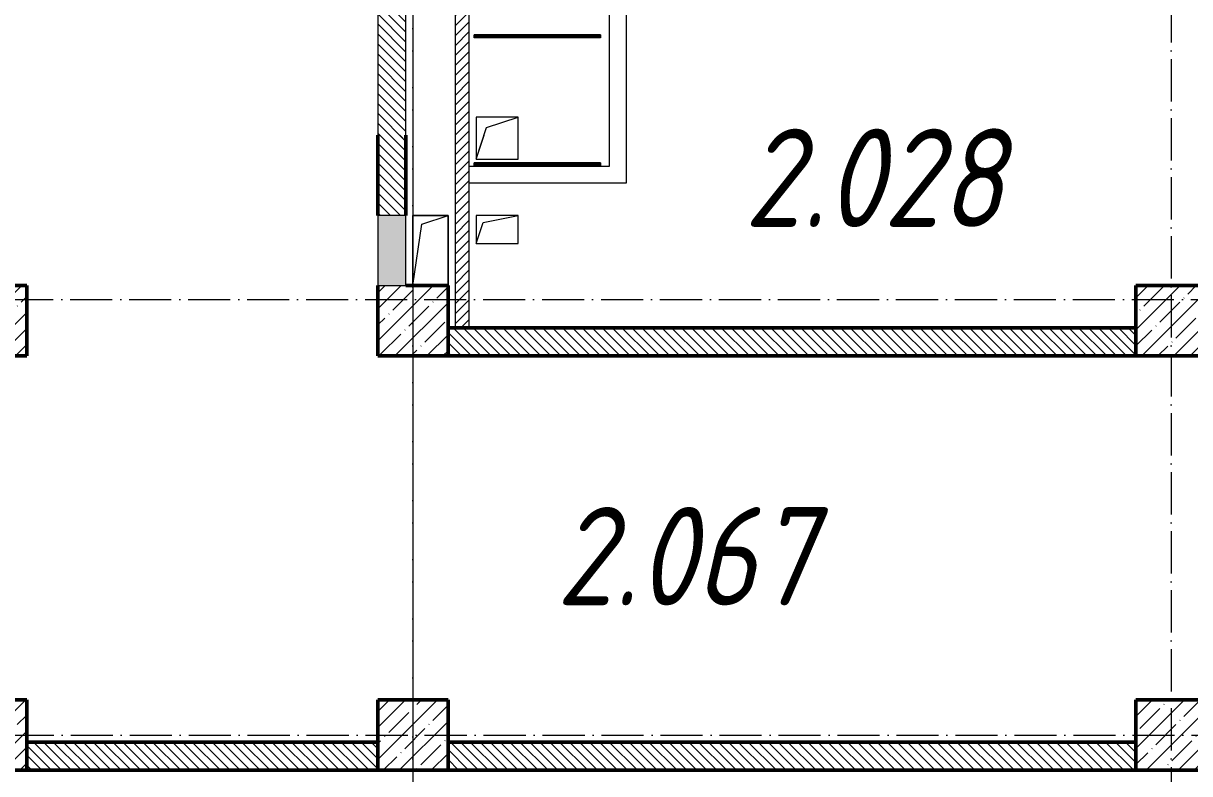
# Model space of a CAD drawing. Header units: millimetres. Extents: x -12989 to 629078, y -109036 to 555275.
# Drawn here: x 591543 to 599850, y 133740 to 139083 of the extents above; entities that cross this region are included whole.
import ezdxf

# ---------------------------------------------------------------- set-up
doc = ezdxf.new("R2010")
doc.units = ezdxf.units.MM
doc.linetypes.add('50_200_ШТРИХ_1Т_ш5_п1_п1_', pattern=[700, 500, -100, 0, -100])
for name, color, linetype, lineweight in [('A-FLOR-____-OTLN', 7, 'Continuous', 9), ('A-GENM-____-MCUT', 7, 'Continuous', 25), ('A-GENM-____-OTLN', 7, 'Continuous', 9), ('A-GLAZ-____-OTLN', 7, 'Continuous', 9), ('A-WALL-____-MCUT', 7, 'Continuous', 13), ('A-WALL-____-MCUT-2', 7, 'Continuous', 50), ('A-WALL-____-OTLN', 7, 'Continuous', 9), ('A-WALL-____-PATT-1', 7, 'Continuous', 9), ('A-WALL-FNSH-MCUT-1', 7, 'Continuous', 9), ('S-COLS-____-MCUT', 7, 'Continuous', 50), ('S-COLS-____-OTLN', 7, 'Continuous', 9), ('S-GRID-____-OTLN-1', 7, '50_200_ШТРИХ_1Т_ш5_п1_п1_', 9), ('Марки помещений', 7, 'Continuous', 9)]:
    doc.layers.add(name, color=color, linetype=linetype, lineweight=lineweight)
doc.styles.add('ISOCPEUR_I_2', font='isocpeui.ttf', dxfattribs={"width": 0.85, "height": 2.3})
pattern_1 = [(135, (516567.8, 90784.41), (-35.35534, -35.35534), [])]
pattern_2 = [(45, (-83150, -46181.04), (-114.04925, 114.04925), []), (45, (-83035.95, -46181.04), (-114.04925, 114.04925), [201.613, -40.323, 3.353, -36.97])]
pattern_3 = [(45, (-74750, -43231.04), (-114.04925, 114.04925), []), (45, (-74635.95, -43231.04), (-114.04925, 114.04925), [201.613, -40.323, 3.353, -36.97])]
pattern_4 = [(45, (516567.8, 90784.41), (-35.35534, 35.35534), [])]
pattern_5 = [(315, (-46181.04, 74750), (114.04925, 114.04925), []), (315, (-46181.04, 74635.95), (114.04925, 114.04925), [201.613, -40.323, 3.353, -36.97])]
pattern_6 = [(45, (-77750, -46181.04), (-114.04925, 114.04925), []), (45, (-77635.95, -46181.04), (-114.04925, 114.04925), [201.613, -40.323, 3.353, -36.97])]
pattern_7 = [(45, (-77750, -43231.04), (-114.04925, 114.04925), []), (45, (-77635.95, -43231.04), (-114.04925, 114.04925), [201.613, -40.323, 3.353, -36.97])]
pattern_8 = [(45, (-83150, -43231.04), (-114.04925, 114.04925), []), (45, (-83035.95, -43231.04), (-114.04925, 114.04925), [201.613, -40.323, 3.353, -36.97])]

# ---------------------------------------------------------------- blocks, each defined once
blk = doc.blocks.new('BSC_Колонна _Прямоугольная - 500х500-V54-АР1_План отверстий 2 этажа в осях 1-64_Ю-ЯЯ')
at = {"layer": 'S-COLS-____-OTLN'}
h = blk.add_hatch(dxfattribs=at)
h.set_pattern_fill('FP_64', color=256, style=0, pattern_type=2)
h.set_pattern_definition(pattern_2)
h.paths.add_polyline_path([(-250, -250), (250, -250), (250, 250), (-250, 250)], flags=0)
at = {"layer": 'S-COLS-____-MCUT'}
for p, q in [((250, 250), (-250, 250)), ((-250, 250), (-250, -250)), ((250, -250), (250, 250)), ((-250, -250), (250, -250))]:
    blk.add_line(p, q, dxfattribs=at)
blk = doc.blocks.new('BSC_Колонна _Прямоугольная - 500х500-V55-АР1_План отверстий 2 этажа в осях 1-64_Ю-ЯЯ')
at = {"layer": 'S-COLS-____-OTLN'}
h = blk.add_hatch(dxfattribs=at)
h.set_pattern_fill('FP_65', color=256, style=0, pattern_type=2)
h.set_pattern_definition(pattern_3)
h.paths.add_polyline_path([(-250, -250), (250, -250), (250, 250), (-250, 250)], flags=0)
at = {"layer": 'S-COLS-____-MCUT'}
for p, q in [((250, 250), (-250, 250)), ((-250, 250), (-250, -250)), ((250, -250), (250, 250)), ((-250, -250), (250, -250))]:
    blk.add_line(p, q, dxfattribs=at)
blk = doc.blocks.new('BSC_Колонна _Прямоугольная - 500х500-V113-АР1_План отверстий 2 этажа в осях 1-64_Ю-ЯЯ')
at = {"layer": 'S-COLS-____-OTLN'}
h = blk.add_hatch(dxfattribs=at)
h.set_pattern_fill('FP_126', color=256, style=0, pattern_type=2)
h.set_pattern_definition(pattern_5)
h.paths.add_polyline_path([(-250, 250), (-250, -250), (250, -250), (250, 250)], flags=0)
at = {"layer": 'S-COLS-____-MCUT'}
for p, q in [((250, 250), (-250, 250)), ((-250, 250), (-250, -250)), ((250, -250), (250, 250)), ((-250, -250), (250, -250))]:
    blk.add_line(p, q, dxfattribs=at)
blk = doc.blocks.new('BSC_Колонна _Прямоугольная - 500х500-V114-АР1_План отверстий 2 этажа в осях 1-64_Ю-ЯЯ')
at = {"layer": 'S-COLS-____-OTLN'}
h = blk.add_hatch(dxfattribs=at)
h.set_pattern_fill('FP_127', color=256, style=0, pattern_type=2)
h.set_pattern_definition(pattern_6)
h.paths.add_polyline_path([(-250, -250), (250, -250), (250, 250), (-250, 250)], flags=0)
at = {"layer": 'S-COLS-____-MCUT'}
for p, q in [((-250, 250), (-250, -250)), ((250, 250), (-50, 250)), ((250, -250), (250, 250)), ((-250, -250), (250, -250))]:
    blk.add_line(p, q, dxfattribs=at)
blk = doc.blocks.new('BSC_Колонна _Прямоугольная - 500х500-V119-АР1_План отверстий 2 этажа в осях 1-64_Ю-ЯЯ')
at = {"layer": 'S-COLS-____-OTLN'}
h = blk.add_hatch(dxfattribs=at)
h.set_pattern_fill('FP_132', color=256, style=0, pattern_type=2)
h.set_pattern_definition(pattern_7)
h.paths.add_polyline_path([(-250, -250), (250, -250), (250, 250), (-250, 250)], flags=0)
at = {"layer": 'S-COLS-____-MCUT'}
for p, q in [((250, 250), (-250, 250)), ((-250, 250), (-250, -250)), ((250, -250), (250, 250)), ((-250, -250), (250, -250))]:
    blk.add_line(p, q, dxfattribs=at)
blk = doc.blocks.new('BSC_Колонна _Прямоугольная - 500х500-V121-АР1_План отверстий 2 этажа в осях 1-64_Ю-ЯЯ')
at = {"layer": 'S-COLS-____-OTLN'}
h = blk.add_hatch(dxfattribs=at)
h.set_pattern_fill('FP_134', color=256, style=0, pattern_type=2)
h.set_pattern_definition(pattern_8)
h.paths.add_polyline_path([(-250, -250), (250, -250), (250, 250), (-250, 250)], flags=0)
at = {"layer": 'S-COLS-____-MCUT'}
for p, q in [((250, 250), (-250, 250)), ((-250, 250), (-250, -250)), ((250, -250), (250, 250)), ((-250, -250), (250, -250))]:
    blk.add_line(p, q, dxfattribs=at)
blk = doc.blocks.new('131_Панель боковая - 900х1500-29281255-АР1_План отверстий 2 этажа в осях 1-64_Ю-ЯЯ')
at = {"layer": 'A-GENM-____-MCUT'}
for p, q in [((450, 5), (-450, 5)), ((-450, 5), (-450, -5)), ((450, -5), (450, 5)), ((-450, -5), (450, -5))]:
    blk.add_line(p, q, dxfattribs=at)
at = {"layer": 'A-GENM-____-OTLN'}
for p, q in [((-450, 10), (450, 10)), ((-450, 5), (-450, 10)), ((450, 10), (450, 5)), ((-450, -10), (-450, -5)), ((-450, -10), (450, -10)), ((450, -5), (450, -10))]:
    blk.add_line(p, q, dxfattribs=at)
blk = doc.blocks.new('AR_Отверстие Ниша - Лючок-32401976-АР1_План отверстий 2 этажа в осях 1-64_Ю-ЯЯ')
at = {"layer": 'A-GLAZ-____-OTLN'}
blk.add_hatch(color=256, dxfattribs=at).paths.add_polyline_path([(250, -100), (250, 100), (-250, 100), (-250, -100)], flags=0)
for p, q in [((250, 100), (-250, 100)), ((-250, 100), (-250, -100)), ((250, -100), (250, 100)), ((-250, -100), (250, -100))]:
    blk.add_line(p, q, dxfattribs=at)
blk = doc.blocks.new('AR_Отверстие прямоугольное _в плите_ - AR_Отверстие прямоугольное _в плите_-30459229-АР1_План отверстий 2 этажа в осях 1-64_Ю-ЯЯ')
at = {"layer": 'A-GENM-____-OTLN'}
for p, q in [((125, 250), (-125, 250)), ((-125, 250), (-125, -250)), ((-62.5, 187.5), (125, 250)), ((125, -250), (125, 250)), ((-125, -250), (-62.5, 187.5))]:
    blk.add_line(p, q, dxfattribs=at)
blk = doc.blocks.new('AR_Отверстие прямоугольное _в плите_ - AR_Отверстие прямоугольное _в плите_-30459341-АР1_План отверстий 2 этажа в осях 1-64_Ю-ЯЯ')
at = {"layer": 'A-GENM-____-OTLN'}
for p, q in [((150, 150), (-150, 150)), ((-150, 150), (-150, -150)), ((-75, 75), (150, 150)), ((150, -150), (150, 150)), ((-150, -150), (-75, 75)), ((-150, -150), (150, -150))]:
    blk.add_line(p, q, dxfattribs=at)
blk = doc.blocks.new('AR_Отверстие прямоугольное _в плите_ - AR_Отверстие прямоугольное _в плите_-30459372-АР1_План отверстий 2 этажа в осях 1-64_Ю-ЯЯ')
at = {"layer": 'A-GENM-____-OTLN'}
for p, q in [((150, 100), (-150, 100)), ((-150, 100), (-150, -100)), ((-100, 50), (150, 100)), ((150, -100), (150, 100)), ((-150, -100), (-100, 50)), ((-150, -100), (150, -100))]:
    blk.add_line(p, q, dxfattribs=at)
blk = doc.blocks.new('BSC_Колонна _Прямоугольная - 500х500-V81-АР1_План отверстий 2 этажа в осях 1-64_А-ГГ')
at = {"layer": 'S-COLS-____-OTLN'}
h = blk.add_hatch(dxfattribs=at)
h.set_pattern_fill('FP_110', color=256, style=0, pattern_type=2)
h.set_pattern_definition(pattern_2)
h.paths.add_polyline_path([(-250, -250), (250, -250), (250, 250), (-250, 250)], flags=0)
at = {"layer": 'S-COLS-____-MCUT'}
for p, q in [((250, 250), (-250, 250)), ((-250, 250), (-250, -250)), ((250, -250), (250, 250)), ((-250, -250), (250, -250))]:
    blk.add_line(p, q, dxfattribs=at)
blk = doc.blocks.new('BSC_Колонна _Прямоугольная - 500х500-V82-АР1_План отверстий 2 этажа в осях 1-64_А-ГГ')
at = {"layer": 'S-COLS-____-OTLN'}
h = blk.add_hatch(dxfattribs=at)
h.set_pattern_fill('FP_111', color=256, style=0, pattern_type=2)
h.set_pattern_definition(pattern_3)
h.paths.add_polyline_path([(-250, -250), (250, -250), (250, 250), (-250, 250), (-250, 74.6)], flags=0)
at = {"layer": 'S-COLS-____-MCUT'}
for p, q in [((250, 250), (-250, 250)), ((-250, 250), (-250, -250)), ((250, -250), (250, 250)), ((-250, -250), (250, -250))]:
    blk.add_line(p, q, dxfattribs=at)
blk = doc.blocks.new('BSC_Колонна _Прямоугольная - 500х500-V118-АР1_План отверстий 2 этажа в осях 1-64_А-ГГ')
at = {"layer": 'S-COLS-____-OTLN'}
h = blk.add_hatch(dxfattribs=at)
h.set_pattern_fill('FP_147', color=256, style=0, pattern_type=2)
h.set_pattern_definition(pattern_5)
h.paths.add_polyline_path([(-250, 250), (-250, -250), (250, -250), (250, 250), (134.5, 250)], flags=0)
at = {"layer": 'S-COLS-____-MCUT'}
for p, q in [((250, 250), (-250, 250)), ((-250, 250), (-250, -250)), ((250, -250), (250, 250)), ((-250, -250), (250, -250))]:
    blk.add_line(p, q, dxfattribs=at)
blk = doc.blocks.new('BSC_Колонна _Прямоугольная - 500х500-25978818-АР1_План отверстий 2 этажа в осях 1-64_А-ГГ')
at = {"layer": 'S-COLS-____-OTLN'}
h = blk.add_hatch(dxfattribs=at)
h.set_pattern_fill('FP_148', color=256, style=0, pattern_type=2)
h.set_pattern_definition(pattern_6)
h.paths.add_polyline_path([(-250, -250), (250, -250), (250, 250), (-250, 250)], flags=0)
at = {"layer": 'S-COLS-____-MCUT'}
for p, q in [((-250, 250), (-250, -250)), ((250, 250), (-50, 250)), ((250, -250), (250, 250)), ((-250, -250), (250, -250))]:
    blk.add_line(p, q, dxfattribs=at)
blk = doc.blocks.new('BSC_Колонна _Прямоугольная - 500х500-V123-АР1_План отверстий 2 этажа в осях 1-64_А-ГГ')
at = {"layer": 'S-COLS-____-OTLN'}
h = blk.add_hatch(dxfattribs=at)
h.set_pattern_fill('FP_153', color=256, style=0, pattern_type=2)
h.set_pattern_definition(pattern_7)
h.paths.add_polyline_path([(-250, -250), (250, -250), (250, 250), (-250, 250)], flags=0)
at = {"layer": 'S-COLS-____-MCUT'}
for p, q in [((250, 250), (-250, 250)), ((-250, 250), (-250, -250)), ((250, -250), (250, 250)), ((-250, -250), (250, -250))]:
    blk.add_line(p, q, dxfattribs=at)
blk = doc.blocks.new('BSC_Колонна _Прямоугольная - 500х500-V125-АР1_План отверстий 2 этажа в осях 1-64_А-ГГ')
at = {"layer": 'S-COLS-____-OTLN'}
h = blk.add_hatch(dxfattribs=at)
h.set_pattern_fill('FP_155', color=256, style=0, pattern_type=2)
h.set_pattern_definition(pattern_8)
h.paths.add_polyline_path([(-250, -250), (250, -250), (250, 250), (-250, 250)], flags=0)
at = {"layer": 'S-COLS-____-MCUT'}
for p, q in [((250, 250), (-250, 250)), ((-250, 250), (-250, -250)), ((250, -250), (250, 250)), ((-250, -250), (250, -250))]:
    blk.add_line(p, q, dxfattribs=at)
blk = doc.blocks.new('131_Панель боковая - 900х1500-29281255-АР1_План отверстий 2 этажа в осях 1-64_А-ГГ')
at = {"layer": 'A-GENM-____-MCUT'}
for p, q in [((450, 5), (-450, 5)), ((-450, 5), (-450, -5)), ((450, -5), (450, 5)), ((-450, -5), (450, -5))]:
    blk.add_line(p, q, dxfattribs=at)
at = {"layer": 'A-GENM-____-OTLN'}
for p, q in [((-450, 10), (450, 10)), ((-450, 5), (-450, 10)), ((450, 10), (450, 5)), ((-450, -10), (-450, -5)), ((-450, -10), (450, -10)), ((450, -5), (450, -10))]:
    blk.add_line(p, q, dxfattribs=at)
blk = doc.blocks.new('AR_Отверстие Ниша - Лючок-32401976-АР1_План отверстий 2 этажа в осях 1-64_А-ГГ')
at = {"layer": 'A-GLAZ-____-OTLN'}
blk.add_hatch(color=256, dxfattribs=at).paths.add_polyline_path([(250, -100), (250, 100), (-250, 100), (-250, -100)], flags=0)
for p, q in [((250, 100), (-250, 100)), ((-250, 100), (-250, -100)), ((250, -100), (250, 100)), ((-250, -100), (250, -100))]:
    blk.add_line(p, q, dxfattribs=at)
blk = doc.blocks.new('AR_Отверстие прямоугольное _в плите_ - AR_Отверстие прямоугольное _в плите_-V151-АР1_План отверстий 2 этажа в осях 1-64_А-ГГ')
at = {"layer": 'A-GENM-____-OTLN'}
for p, q in [((125, 250), (-125, 250)), ((-125, 250), (-125, -250)), ((-62.5, 187.5), (125, 250)), ((125, -250), (125, 250)), ((-125, -250), (-62.5, 187.5))]:
    blk.add_line(p, q, dxfattribs=at)
blk = doc.blocks.new('AR_Отверстие прямоугольное _в плите_ - AR_Отверстие прямоугольное _в плите_-30459341-АР1_План отверстий 2 этажа в осях 1-64_А-ГГ')
at = {"layer": 'A-GENM-____-OTLN'}
for p, q in [((-150, 20.1), (-150, -150)), ((-150, -150), (-93.3, 20.1)), ((150, -150), (150, 20.1)), ((-150, -150), (150, -150))]:
    blk.add_line(p, q, dxfattribs=at)
blk = doc.blocks.new('AR_Отверстие прямоугольное _в плите_ - AR_Отверстие прямоугольное _в плите_-30459372-АР1_План отверстий 2 этажа в осях 1-64_А-ГГ')
at = {"layer": 'A-GENM-____-OTLN'}
for p, q in [((150, 100), (-150, 100)), ((-150, 100), (-150, -100)), ((-100, 50), (150, 100)), ((150, -100), (150, 100)), ((-150, -100), (-100, 50)), ((-150, -100), (150, -100))]:
    blk.add_line(p, q, dxfattribs=at)
blk = doc.blocks.new('3эт')
at = {"layer": 'S-GRID-____-OTLN-1', "color": 251, "ltscale": 0.6, "true_color": 0x636466}
for p, q in [((361520.7, 4029.4), (361520.7, -46882.4)), ((366920.7, 4029.4), (366920.7, -46882.4)), ((361520.7, -36982.5), (361520.7, -78293.6)), ((351097.5, -40532.4), (374089.5, -40532.4)), ((358243, -43632.4), (387705.3, -43632.4)), ((358243, -43632.4), (387705.3, -43632.4))]:
    blk.add_line(p, q, dxfattribs=at)

msp = doc.modelspace()

# ---------------------------------------------------------------- hatches: boundary and pattern name
at = {"layer": 'A-WALL-____-PATT-1'}
h = msp.add_hatch(dxfattribs=at)
h.set_pattern_fill('FP_5', color=256, style=0, pattern_type=2)
h.set_pattern_definition(pattern_4)
h.paths.add_polyline_path([(594617.7976, 136915.4504), (594717.7976, 136915.4504), (594717.7976, 139865.4504), (594617.7976, 139865.4504), (594617.7976, 138322.5262)], flags=0)
h.paths.add_polyline_path([(594620.7976, 139868.4504), (594714.7976, 139868.4504), (594714.7976, 139915.4504), (594717.7976, 139915.4504), (594717.7976, 142765.4504), (594617.7976, 142765.4504), (594617.7976, 139915.4504), (594620.7976, 139915.4504)], flags=0)
h = msp.add_hatch(dxfattribs=at)
h.set_pattern_fill('FP_6', color=256, style=0, pattern_type=2)
h.set_pattern_definition(pattern_1)
h.paths.add_polyline_path([(594067.7976, 137715.4504), (594267.7976, 137715.4504), (594267.7976, 141815.4504), (594067.7976, 141815.4504), (594067.7976, 138322.5262)], flags=0)
h.paths.add_polyline_path([(594067.7976, 142315.4504), (594267.7976, 142315.4504), (594267.7976, 142465.4504), (594067.7976, 142465.4504)], flags=0)
h = msp.add_hatch(dxfattribs=at)
h.set_pattern_fill('FP_6', color=256, style=0, pattern_type=2)
h.set_pattern_definition(pattern_1)
h.paths.add_polyline_path([(594267.7976, 137715.4504), (594267.7976, 138285.589), (594067.7976, 138285.589), (594067.7976, 137715.4504)], flags=0)
h = msp.add_hatch(dxfattribs=at)
h.set_pattern_fill('FP_5', color=256, style=0, pattern_type=2)
h.set_pattern_definition(pattern_4)
h.paths.add_polyline_path([(594617.7976, 136915.4504), (594717.7976, 136915.4504), (594717.7976, 138285.589), (594617.7976, 138285.589), (594617.7976, 137959.9928)], flags=0)
h = msp.add_hatch(dxfattribs=at)
h.set_pattern_fill('FP_6', color=256, style=0, pattern_type=2)
h.set_pattern_definition(pattern_1)
h.paths.add_polyline_path([(599467.7976, 136715.4504), (599467.7976, 136915.4504), (594567.7976, 136915.4504), (594567.7976, 136715.4504), (597857.6472, 136715.4504)], flags=0)
h = msp.add_hatch(dxfattribs=at)
h.set_pattern_fill('FP_6', color=256, style=0, pattern_type=2)
h.set_pattern_definition(pattern_1)
h.paths.add_polyline_path([(599467.7976, 136715.4504), (599467.7976, 136915.4504), (594567.7976, 136915.4504), (594567.7976, 136715.4504), (597857.4653, 136715.4504)], flags=0)
h = msp.add_hatch(dxfattribs=at)
h.set_pattern_fill('FP_6', color=256, style=0, pattern_type=2)
h.set_pattern_definition(pattern_1)
h.paths.add_polyline_path([(594067.7976, 133765.4504), (594067.7976, 133965.4504), (591567.7976, 133965.4504), (591567.7976, 133765.4504), (592555.1452, 133765.4504)], flags=0)
h = msp.add_hatch(dxfattribs=at)
h.set_pattern_fill('FP_6', color=256, style=0, pattern_type=2)
h.set_pattern_definition(pattern_1)
h.paths.add_polyline_path([(594067.7976, 133765.4504), (594067.7976, 133965.4504), (591567.7976, 133965.4504), (591567.7976, 133765.4504), (592555.0724, 133765.4504)], flags=0)
h = msp.add_hatch(dxfattribs=at)
h.set_pattern_fill('FP_6', color=256, style=0, pattern_type=2)
h.set_pattern_definition(pattern_1)
h.paths.add_polyline_path([(599467.7976, 133765.4504), (599467.7976, 133965.4504), (594567.7976, 133965.4504), (594567.7976, 133765.4504), (597857.6472, 133765.4504)], flags=0)
h = msp.add_hatch(dxfattribs=at)
h.set_pattern_fill('FP_6', color=256, style=0, pattern_type=2)
h.set_pattern_definition(pattern_1)
h.paths.add_polyline_path([(599467.7976, 133765.4504), (599467.7976, 133965.4504), (594567.7976, 133965.4504), (594567.7976, 133765.4504), (597857.4653, 133765.4504)], flags=0)

# ---------------------------------------------------------------- linework, layer by layer
at = {"layer": 'A-FLOR-____-OTLN'}
for p, q in [((594317.7976, 137715.4504), (594567.7976, 137715.4504)), ((594317.7976, 137215.4504), (594317.7976, 137715.4504)), ((594317.7976, 137715.4504), (594567.7976, 137715.4504)), ((594317.7976, 137215.4504), (594317.7976, 137715.4504)), ((594567.7976, 137715.4504), (594567.7976, 137215.4504)), ((594567.7976, 137715.4504), (594567.7976, 137215.4504))]:
    msp.add_line(p, q, dxfattribs=at)
at = {"layer": 'A-WALL-____-MCUT'}
for p, q in [((594067.7976, 141815.4504), (594067.7976, 137715.4504)), ((594267.7976, 137715.4504), (594267.7976, 141815.4504)), ((599467.7976, 136915.4504), (594567.7976, 136915.4504)), ((594567.7976, 136715.4504), (599467.7976, 136715.4504)), ((594067.7976, 133965.4504), (591567.7976, 133965.4504)), ((599467.7976, 133965.4504), (594567.7976, 133965.4504)), ((591567.7976, 133765.4504), (594067.7976, 133765.4504)), ((594567.7976, 133765.4504), (599467.7976, 133765.4504))]:
    msp.add_line(p, q, dxfattribs=at)
at = {"layer": 'A-WALL-____-MCUT-2'}
for p, q in [((594067.7976, 138285.589), (594067.7976, 137715.4504)), ((594267.7976, 137715.4504), (594267.7976, 138285.589)), ((599467.7976, 136915.4504), (594567.7976, 136915.4504)), ((594567.7976, 136715.4504), (599467.7976, 136715.4504)), ((594067.7976, 133965.4504), (591567.7976, 133965.4504)), ((599467.7976, 133965.4504), (594567.7976, 133965.4504)), ((591567.7976, 133765.4504), (594067.7976, 133765.4504)), ((594567.7976, 133765.4504), (599467.7976, 133765.4504))]:
    msp.add_line(p, q, dxfattribs=at)
at = {"layer": 'A-WALL-____-OTLN'}
for p, q in [((595717.7976, 138065.4504), (595717.7976, 142765.4504)), ((595837.7976, 142765.4504), (595837.7976, 137945.4504)), ((595717.7976, 138065.4504), (595717.7976, 138285.589)), ((595837.7976, 138285.589), (595837.7976, 137945.4504)), ((594717.7976, 138065.4504), (595717.7976, 138065.4504)), ((594717.7976, 138065.4504), (595717.7976, 138065.4504)), ((595837.7976, 137945.4504), (594717.7976, 137945.4504)), ((595837.7976, 137945.4504), (594717.7976, 137945.4504))]:
    msp.add_line(p, q, dxfattribs=at)
at = {"layer": 'A-WALL-FNSH-MCUT-1'}
for p, q in [((594617.7976, 139865.4504), (594617.7976, 136915.4504)), ((594717.7976, 136915.4504), (594717.7976, 139865.4504)), ((594617.7976, 138285.589), (594617.7976, 136915.4504)), ((594717.7976, 136915.4504), (594717.7976, 138285.589))]:
    msp.add_line(p, q, dxfattribs=at)

# ---------------------------------------------------------------- block references
msp.add_blockref('3эт', (232797.0902, 177647.8646))
at = {"layer": 'A-GENM-____-OTLN', "rotation": 180}
for name, p in [('131_Панель боковая - 900х1500-29281255-АР1_План отверстий 2 этажа в осях 1-64_Ю-ЯЯ', (595202.7976, 138990.4504)), ('131_Панель боковая - 900х1500-29281255-АР1_План отверстий 2 этажа в осях 1-64_Ю-ЯЯ', (595202.7976, 138080.4504)), ('131_Панель боковая - 900х1500-29281255-АР1_План отверстий 2 этажа в осях 1-64_А-ГГ', (595202.7976, 138080.4504))]:
    msp.add_blockref(name, p, dxfattribs=at)
at = {"layer": 'A-GENM-____-OTLN'}
for name, p in [('AR_Отверстие прямоугольное _в плите_ - AR_Отверстие прямоугольное _в плите_-30459341-АР1_План отверстий 2 этажа в осях 1-64_Ю-ЯЯ', (594917.7976, 138265.4504)), ('AR_Отверстие прямоугольное _в плите_ - AR_Отверстие прямоугольное _в плите_-30459341-АР1_План отверстий 2 этажа в осях 1-64_А-ГГ', (594917.7976, 138265.4504)), ('AR_Отверстие прямоугольное _в плите_ - AR_Отверстие прямоугольное _в плите_-30459229-АР1_План отверстий 2 этажа в осях 1-64_Ю-ЯЯ', (594442.7976, 137465.4504)), ('AR_Отверстие прямоугольное _в плите_ - AR_Отверстие прямоугольное _в плите_-V151-АР1_План отверстий 2 этажа в осях 1-64_А-ГГ', (594442.7976, 137465.4504)), ('AR_Отверстие прямоугольное _в плите_ - AR_Отверстие прямоугольное _в плите_-30459372-АР1_План отверстий 2 этажа в осях 1-64_Ю-ЯЯ', (594917.7976, 137615.4504)), ('AR_Отверстие прямоугольное _в плите_ - AR_Отверстие прямоугольное _в плите_-30459372-АР1_План отверстий 2 этажа в осях 1-64_А-ГГ', (594917.7976, 137615.4504))]:
    msp.add_blockref(name, p, dxfattribs=at)
at = {"layer": 'A-GLAZ-____-OTLN', "rotation": 269.9999999999999}
for name in ['AR_Отверстие Ниша - Лючок-32401976-АР1_План отверстий 2 этажа в осях 1-64_Ю-ЯЯ', 'AR_Отверстие Ниша - Лючок-32401976-АР1_План отверстий 2 этажа в осях 1-64_А-ГГ']:
    msp.add_blockref(name, (594167.7976, 137465.4504), dxfattribs=at)
at = {"layer": 'S-COLS-____-OTLN', "rotation": 89.9999999999999}
for name in ['BSC_Колонна _Прямоугольная - 500х500-V113-АР1_План отверстий 2 этажа в осях 1-64_Ю-ЯЯ', 'BSC_Колонна _Прямоугольная - 500х500-V118-АР1_План отверстий 2 этажа в осях 1-64_А-ГГ']:
    msp.add_blockref(name, (591317.7976, 136965.4504), dxfattribs=at)
at = {"layer": 'S-COLS-____-OTLN'}
for name, p in [('BSC_Колонна _Прямоугольная - 500х500-V114-АР1_План отверстий 2 этажа в осях 1-64_Ю-ЯЯ', (594317.7976, 136965.4504)), ('BSC_Колонна _Прямоугольная - 500х500-25978818-АР1_План отверстий 2 этажа в осях 1-64_А-ГГ', (594317.7976, 136965.4504)), ('BSC_Колонна _Прямоугольная - 500х500-V54-АР1_План отверстий 2 этажа в осях 1-64_Ю-ЯЯ', (599717.7976, 136965.4504)), ('BSC_Колонна _Прямоугольная - 500х500-V81-АР1_План отверстий 2 этажа в осях 1-64_А-ГГ', (599717.7976, 136965.4504)), ('BSC_Колонна _Прямоугольная - 500х500-V55-АР1_План отверстий 2 этажа в осях 1-64_Ю-ЯЯ', (591317.7976, 134015.4504)), ('BSC_Колонна _Прямоугольная - 500х500-V82-АР1_План отверстий 2 этажа в осях 1-64_А-ГГ', (591317.7976, 134015.4504)), ('BSC_Колонна _Прямоугольная - 500х500-V119-АР1_План отверстий 2 этажа в осях 1-64_Ю-ЯЯ', (594317.7976, 134015.4504)), ('BSC_Колонна _Прямоугольная - 500х500-V123-АР1_План отверстий 2 этажа в осях 1-64_А-ГГ', (594317.7976, 134015.4504)), ('BSC_Колонна _Прямоугольная - 500х500-V121-АР1_План отверстий 2 этажа в осях 1-64_Ю-ЯЯ', (599717.7976, 134015.4504)), ('BSC_Колонна _Прямоугольная - 500х500-V125-АР1_План отверстий 2 этажа в осях 1-64_А-ГГ', (599717.7976, 134015.4504))]:
    msp.add_blockref(name, p, dxfattribs=at)

# ---------------------------------------------------------------- texts
at = {"layer": 'Марки помещений', "char_height": 700, "width": 785.65375, "attachment_point": 1, "style": 'ISOCPEUR_I_2'}
for s, insert in [('2.028', (596676.8813, 138332.6766)), ('2.067', (595338.5946, 135639.1322))]:
    msp.add_mtext(s, dxfattribs=dict(at, insert=insert))

doc.saveas('drawing.dxf')
